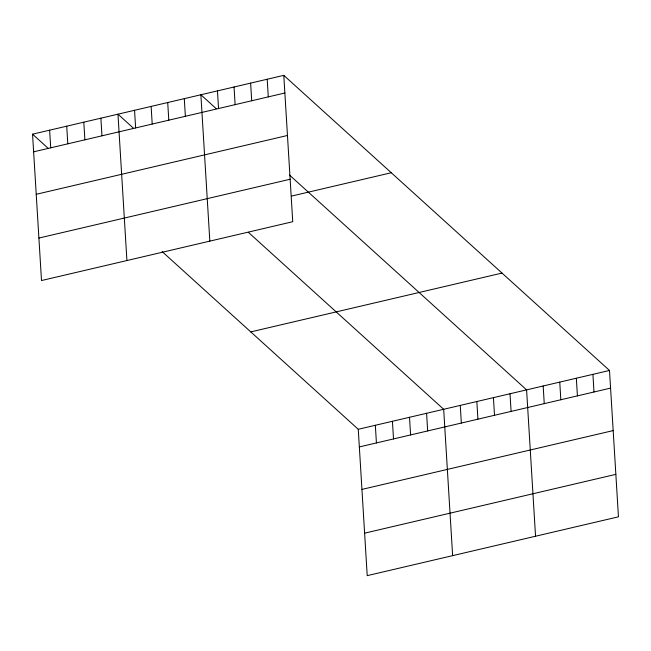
<?xml version="1.0" encoding="UTF-8"?>
<svg xmlns="http://www.w3.org/2000/svg" width="651" height="651" viewBox="0 0 651 651"><rect width="100%" height="100%" fill="white"/><g stroke="black" fill="none" stroke-linecap="round" stroke-linejoin="round"><path stroke-width="0.98" d="M283.787 75.353L292.738 221.714L41.501 280.54L32.55 134.179L283.787 75.353L609.499 370.46L618.45 516.821L367.213 575.647L358.262 429.286L162.18 251.628M33.632 151.821L284.869 93.003M36.228 194.299L287.465 135.473M38.905 238.063L290.143 179.237M291.778 196.032L391.267 172.743M250.773 331.896L502.011 273.078M358.262 429.286L609.499 370.46M359.344 446.936L610.581 388.11M361.94 489.406L613.177 430.588M364.617 533.169L615.854 474.351M216.23 108.676L200.874 94.761L209.834 241.122M289.516 175.078L526.594 389.876L535.545 536.237M133.325 128.092L117.969 114.177L126.921 260.538M248.34 232.301L443.681 409.284L452.632 555.645M32.55 134.179L47.905 148.086M592.915 374.349L593.997 391.992M576.338 378.231L577.413 395.873M559.754 382.113L560.837 399.755M543.17 385.994L544.252 403.636M510.01 393.757L511.092 411.408M493.425 397.639L494.508 415.289M476.849 401.521L477.924 419.171M460.265 405.402L461.339 423.052M426.6 413.287L427.674 430.938M409.512 417.283L410.594 434.933M392.431 421.287L393.513 438.937M375.342 425.282L376.424 442.932M267.203 79.235L268.285 96.885M250.627 83.116L251.701 100.767M234.043 86.998L235.117 104.648M217.458 90.88L218.541 108.53M184.298 98.643L185.372 116.293M167.714 102.532L168.796 120.175M151.13 106.414L152.212 124.056M134.554 110.296L135.628 127.938M100.889 118.173L101.963 135.823M83.8 122.176L84.882 139.827M66.719 126.172L67.794 143.822M49.631 130.176L50.713 147.826"/></g></svg>
